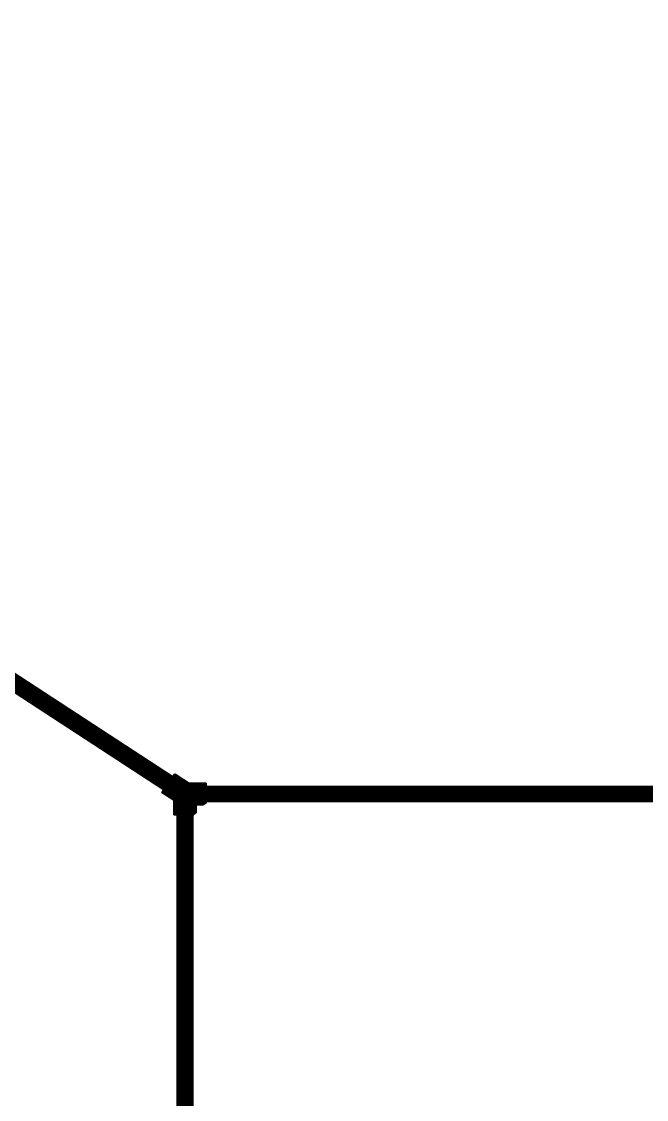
# Model space of a CAD drawing. Header units: metres. Extents: x -9.5 to 59.8, y -28.2 to 0.5.
# Drawn here: x 12.799 to 15.205, y -23.921 to -19.772 of the extents above; entities that cross this region are included whole.
import ezdxf

# ---------------------------------------------------------------- set-up
doc = ezdxf.new("R2010")
doc.units = ezdxf.units.M
doc.header["$LTSCALE"] = 12.7
doc.layers.add('CAPA0', color=7, linetype='CONTINUOUS')

msp = doc.modelspace()

# ---------------------------------------------------------------- meshes
at = {"layer": 'CAPA0', "color": 94, "linetype": 'Continuous'}
mesh = msp.add_polyface(dxfattribs=at)
corners = [(13.4313, -22.7375, 6.818), (13.4361, -22.7301, 6.8083), (13.4376, -22.7279, 6.7954), (13.4353, -22.7313, 6.7829), (13.43, -22.7395, 6.7741), (13.423, -22.7503, 6.7714), (13.4161, -22.7607, 6.7755), (13.4113, -22.7681, 6.7853), (13.4099, -22.7703, 6.7982), (13.4121, -22.7669, 6.8107), (13.4175, -22.7587, 6.8194), (13.4245, -22.7479, 6.8221), (8.9101, -19.7883, 6.818), (8.9149, -19.781, 6.8083), (8.9164, -19.7787, 6.7954), (8.9141, -19.7821, 6.7829), (8.9088, -19.7903, 6.7741), (8.9018, -19.8011, 6.7714), (8.8949, -19.8116, 6.7755), (8.8901, -19.8189, 6.7853), (8.8887, -19.8212, 6.7982), (8.8909, -19.8178, 6.8107), (8.8962, -19.8096, 6.8194), (8.9033, -19.7988, 6.8221), (13.4237, -22.7491, 6.7968), (8.9025, -19.8, 6.7968)]
mesh.append_faces([[corners[k] for k in face] for face in [(0, 1, 12), (1, 13, 12), (1, 2, 13), (2, 14, 13), (2, 3, 14), (3, 15, 14), (3, 4, 15), (4, 16, 15), (4, 5, 16), (5, 17, 16), (5, 6, 17), (6, 18, 17), (6, 7, 18), (7, 19, 18), (7, 8, 19), (8, 20, 19), (8, 9, 20), (9, 21, 20), (9, 10, 21), (10, 22, 21), (10, 11, 22), (11, 23, 22), (11, 0, 23), (0, 12, 23), (24, 1, 0), (24, 2, 1), (24, 3, 2), (24, 4, 3), (24, 5, 4), (24, 6, 5), (24, 7, 6), (24, 8, 7), (24, 9, 8), (24, 10, 9), (24, 11, 10), (24, 0, 11), (25, 12, 13), (25, 13, 14), (25, 14, 15), (25, 15, 16), (25, 16, 17), (25, 17, 18), (25, 18, 19), (25, 19, 20), (25, 20, 21), (25, 21, 22), (25, 22, 23), (25, 23, 12)]], dxfattribs={"color": 94})
mesh = msp.add_polyface(dxfattribs=at)
corners = [(13.4378, -22.7332, 0.214), (13.4426, -22.7259, 0.2043), (13.444, -22.7236, 0.1914), (13.4418, -22.727, 0.1789), (13.4365, -22.7352, 0.1701), (13.4294, -22.746, 0.1674), (13.4226, -22.7565, 0.1715), (13.4178, -22.7638, 0.1813), (13.4163, -22.7661, 0.1942), (13.4186, -22.7627, 0.2067), (13.4239, -22.7545, 0.2154), (13.4309, -22.7437, 0.2181), (8.9166, -19.7841, 0.214), (8.9214, -19.7767, 0.2043), (8.9228, -19.7745, 0.1914), (8.9206, -19.7779, 0.1789), (8.9153, -19.7861, 0.1701), (8.9082, -19.7969, 0.1674), (8.9014, -19.8073, 0.1715), (8.8966, -19.8147, 0.1813), (8.8951, -19.8169, 0.1942), (8.8974, -19.8135, 0.2067), (8.9027, -19.8053, 0.2154), (8.9097, -19.7945, 0.2181), (13.4302, -22.7448, 0.1928), (8.909, -19.7957, 0.1928)]
mesh.append_faces([[corners[k] for k in face] for face in [(0, 1, 12), (1, 13, 12), (1, 2, 13), (2, 14, 13), (2, 3, 14), (3, 15, 14), (3, 4, 15), (4, 16, 15), (4, 5, 16), (5, 17, 16), (5, 6, 17), (6, 18, 17), (6, 7, 18), (7, 19, 18), (7, 8, 19), (8, 20, 19), (8, 9, 20), (9, 21, 20), (9, 10, 21), (10, 22, 21), (10, 11, 22), (11, 23, 22), (11, 0, 23), (0, 12, 23), (24, 1, 0), (24, 2, 1), (24, 3, 2), (24, 4, 3), (24, 5, 4), (24, 6, 5), (24, 7, 6), (24, 8, 7), (24, 9, 8), (24, 10, 9), (24, 11, 10), (24, 0, 11), (25, 12, 13), (25, 13, 14), (25, 14, 15), (25, 15, 16), (25, 16, 17), (25, 17, 18), (25, 18, 19), (25, 19, 20), (25, 20, 21), (25, 21, 22), (25, 22, 23), (25, 23, 12)]], dxfattribs={"color": 94})
mesh = msp.add_polyface(dxfattribs=at)
corners = [(13.4379, -22.7309, 13.422), (13.4427, -22.7236, 13.4123), (13.4442, -22.7213, 13.3994), (13.4419, -22.7247, 13.3869), (13.4366, -22.7329, 13.3781), (13.4295, -22.7437, 13.3754), (13.4227, -22.7541, 13.3795), (13.4179, -22.7615, 13.3893), (13.4164, -22.7638, 13.4022), (13.4187, -22.7603, 13.4147), (13.424, -22.7521, 13.4234), (13.4311, -22.7414, 13.4261), (8.9167, -19.7818, 13.422), (8.9215, -19.7744, 13.4123), (8.923, -19.7722, 13.3994), (8.9207, -19.7756, 13.3869), (8.9154, -19.7838, 13.3781), (8.9083, -19.7945, 13.3754), (8.9015, -19.805, 13.3795), (8.8967, -19.8124, 13.3893), (8.8952, -19.8146, 13.4022), (8.8975, -19.8112, 13.4147), (8.9028, -19.803, 13.4234), (8.9099, -19.7922, 13.4261), (13.4303, -22.7425, 13.4008), (8.9091, -19.7934, 13.4008)]
mesh.append_faces([[corners[k] for k in face] for face in [(0, 1, 12), (1, 13, 12), (1, 2, 13), (2, 14, 13), (2, 3, 14), (3, 15, 14), (3, 4, 15), (4, 16, 15), (4, 5, 16), (5, 17, 16), (5, 6, 17), (6, 18, 17), (6, 7, 18), (7, 19, 18), (7, 8, 19), (8, 20, 19), (8, 9, 20), (9, 21, 20), (9, 10, 21), (10, 22, 21), (10, 11, 22), (11, 23, 22), (11, 0, 23), (0, 12, 23), (24, 1, 0), (24, 2, 1), (24, 3, 2), (24, 4, 3), (24, 5, 4), (24, 6, 5), (24, 7, 6), (24, 8, 7), (24, 9, 8), (24, 10, 9), (24, 11, 10), (24, 0, 11), (25, 12, 13), (25, 13, 14), (25, 14, 15), (25, 15, 16), (25, 16, 17), (25, 17, 18), (25, 18, 19), (25, 19, 20), (25, 20, 21), (25, 21, 22), (25, 22, 23), (25, 23, 12)]], dxfattribs={"color": 94})
mesh = msp.add_polyface(dxfattribs=at)
corners = [(13.4379, -22.7309, 20.026), (13.4427, -22.7236, 20.0163), (13.4442, -22.7213, 20.0034), (13.4419, -22.7247, 19.9909), (13.4366, -22.7329, 19.9821), (13.4295, -22.7437, 19.9794), (13.4227, -22.7541, 19.9835), (13.4179, -22.7615, 19.9933), (13.4164, -22.7638, 20.0062), (13.4187, -22.7603, 20.0187), (13.424, -22.7521, 20.0274), (13.4311, -22.7414, 20.0301), (8.9167, -19.7818, 20.026), (8.9215, -19.7744, 20.0163), (8.923, -19.7722, 20.0034), (8.9207, -19.7756, 19.9909), (8.9154, -19.7838, 19.9821), (8.9083, -19.7945, 19.9794), (8.9015, -19.805, 19.9835), (8.8967, -19.8124, 19.9933), (8.8952, -19.8146, 20.0062), (8.8975, -19.8112, 20.0187), (8.9028, -19.803, 20.0274), (8.9099, -19.7922, 20.0301), (13.4303, -22.7425, 20.0048), (8.9091, -19.7934, 20.0048)]
mesh.append_faces([[corners[k] for k in face] for face in [(0, 1, 12), (1, 13, 12), (1, 2, 13), (2, 14, 13), (2, 3, 14), (3, 15, 14), (3, 4, 15), (4, 16, 15), (4, 5, 16), (5, 17, 16), (5, 6, 17), (6, 18, 17), (6, 7, 18), (7, 19, 18), (7, 8, 19), (8, 20, 19), (8, 9, 20), (9, 21, 20), (9, 10, 21), (10, 22, 21), (10, 11, 22), (11, 23, 22), (11, 0, 23), (0, 12, 23), (24, 1, 0), (24, 2, 1), (24, 3, 2), (24, 4, 3), (24, 5, 4), (24, 6, 5), (24, 7, 6), (24, 8, 7), (24, 9, 8), (24, 10, 9), (24, 11, 10), (24, 0, 11), (25, 12, 13), (25, 13, 14), (25, 14, 15), (25, 15, 16), (25, 16, 17), (25, 17, 18), (25, 18, 19), (25, 19, 20), (25, 20, 21), (25, 21, 22), (25, 22, 23), (25, 23, 12)]], dxfattribs={"color": 94})
mesh = msp.add_polyface(dxfattribs=at)
corners = [(13.4406, -22.7306, -6.39), (13.4454, -22.7232, -6.3997), (13.4468, -22.721, -6.4126), (13.4446, -22.7244, -6.4251), (13.4393, -22.7326, -6.4339), (13.4322, -22.7434, -6.4366), (13.4254, -22.7538, -6.4325), (13.4206, -22.7612, -6.4227), (13.4191, -22.7635, -6.4098), (13.4214, -22.76, -6.3973), (13.4267, -22.7518, -6.3886), (13.4337, -22.7411, -6.3859), (8.9194, -19.7815, -6.39), (8.9242, -19.7741, -6.3997), (8.9256, -19.7718, -6.4126), (8.9234, -19.7753, -6.4251), (8.9181, -19.7835, -6.4339), (8.911, -19.7942, -6.4366), (8.9042, -19.8047, -6.4325), (8.8994, -19.8121, -6.4227), (8.8979, -19.8143, -6.4098), (8.9002, -19.8109, -6.3973), (8.9055, -19.8027, -6.3886), (8.9125, -19.7919, -6.3859), (13.433, -22.7422, -6.4112), (8.9118, -19.7931, -6.4112)]
mesh.append_faces([[corners[k] for k in face] for face in [(0, 1, 12), (1, 13, 12), (1, 2, 13), (2, 14, 13), (2, 3, 14), (3, 15, 14), (3, 4, 15), (4, 16, 15), (4, 5, 16), (5, 17, 16), (5, 6, 17), (6, 18, 17), (6, 7, 18), (7, 19, 18), (7, 8, 19), (8, 20, 19), (8, 9, 20), (9, 21, 20), (9, 10, 21), (10, 22, 21), (10, 11, 22), (11, 23, 22), (11, 0, 23), (0, 12, 23), (24, 1, 0), (24, 2, 1), (24, 3, 2), (24, 4, 3), (24, 5, 4), (24, 6, 5), (24, 7, 6), (24, 8, 7), (24, 9, 8), (24, 10, 9), (24, 11, 10), (24, 0, 11), (25, 12, 13), (25, 13, 14), (25, 14, 15), (25, 15, 16), (25, 16, 17), (25, 17, 18), (25, 18, 19), (25, 19, 20), (25, 20, 21), (25, 21, 22), (25, 22, 23), (25, 23, 12)]], dxfattribs={"color": 94})
mesh = msp.add_polyface(dxfattribs=at)
corners = [(13.4351, -22.7317, 6.8287), (13.4423, -22.7206, 6.814), (13.4445, -22.7172, 6.7947), (13.4412, -22.7224, 6.776), (13.4331, -22.7347, 6.7628), (13.4226, -22.7508, 6.7587), (13.4124, -22.7665, 6.7649), (13.4052, -22.7776, 6.7795), (13.4029, -22.781, 6.7988), (13.4063, -22.7758, 6.8176), (13.4143, -22.7635, 6.8308), (13.4249, -22.7474, 6.8348), (13.3713, -22.69, 6.8287), (13.3785, -22.679, 6.814), (13.3807, -22.6756, 6.7947), (13.3773, -22.6807, 6.776), (13.3693, -22.693, 6.7628), (13.3588, -22.7092, 6.7587), (13.3485, -22.7249, 6.7649), (13.3413, -22.7359, 6.7795), (13.3391, -22.7393, 6.7988), (13.3425, -22.7342, 6.8176), (13.3505, -22.7219, 6.8308), (13.361, -22.7057, 6.8348), (13.4237, -22.7491, 6.7968), (13.3599, -22.7075, 6.7968)]
mesh.append_faces([[corners[k] for k in face] for face in [(0, 1, 12), (1, 13, 12), (1, 2, 13), (2, 14, 13), (2, 3, 14), (3, 15, 14), (3, 4, 15), (4, 16, 15), (4, 5, 16), (5, 17, 16), (5, 6, 17), (6, 18, 17), (6, 7, 18), (7, 19, 18), (7, 8, 19), (8, 20, 19), (8, 9, 20), (9, 21, 20), (9, 10, 21), (10, 22, 21), (10, 11, 22), (11, 23, 22), (11, 0, 23), (0, 12, 23), (24, 1, 0), (24, 2, 1), (24, 3, 2), (24, 4, 3), (24, 5, 4), (24, 6, 5), (24, 7, 6), (24, 8, 7), (24, 9, 8), (24, 10, 9), (24, 11, 10), (24, 0, 11), (25, 12, 13), (25, 13, 14), (25, 14, 15), (25, 15, 16), (25, 16, 17), (25, 17, 18), (25, 18, 19), (25, 19, 20), (25, 20, 21), (25, 21, 22), (25, 22, 23), (25, 23, 12)]], dxfattribs={"color": 94})
mesh = msp.add_polyface(dxfattribs=at)
corners = [(13.4416, -22.7274, 0.2247), (13.4488, -22.7164, 0.21), (13.451, -22.713, 0.1907), (13.4476, -22.7181, 0.172), (13.4396, -22.7304, 0.1588), (13.4291, -22.7466, 0.1547), (13.4188, -22.7623, 0.1609), (13.4116, -22.7733, 0.1755), (13.4094, -22.7767, 0.1948), (13.4128, -22.7716, 0.2136), (13.4208, -22.7593, 0.2268), (13.4313, -22.7431, 0.2308), (13.3777, -22.6858, 0.2247), (13.3849, -22.6747, 0.21), (13.3872, -22.6713, 0.1907), (13.3838, -22.6765, 0.172), (13.3758, -22.6888, 0.1588), (13.3652, -22.7049, 0.1547), (13.355, -22.7206, 0.1609), (13.3478, -22.7317, 0.1755), (13.3456, -22.7351, 0.1948), (13.3489, -22.7299, 0.2136), (13.357, -22.7176, 0.2268), (13.3675, -22.7015, 0.2308), (13.4302, -22.7448, 0.1928), (13.3664, -22.7032, 0.1928)]
mesh.append_faces([[corners[k] for k in face] for face in [(0, 1, 12), (1, 13, 12), (1, 2, 13), (2, 14, 13), (2, 3, 14), (3, 15, 14), (3, 4, 15), (4, 16, 15), (4, 5, 16), (5, 17, 16), (5, 6, 17), (6, 18, 17), (6, 7, 18), (7, 19, 18), (7, 8, 19), (8, 20, 19), (8, 9, 20), (9, 21, 20), (9, 10, 21), (10, 22, 21), (10, 11, 22), (11, 23, 22), (11, 0, 23), (0, 12, 23), (24, 1, 0), (24, 2, 1), (24, 3, 2), (24, 4, 3), (24, 5, 4), (24, 6, 5), (24, 7, 6), (24, 8, 7), (24, 9, 8), (24, 10, 9), (24, 11, 10), (24, 0, 11), (25, 12, 13), (25, 13, 14), (25, 14, 15), (25, 15, 16), (25, 16, 17), (25, 17, 18), (25, 18, 19), (25, 19, 20), (25, 20, 21), (25, 21, 22), (25, 22, 23), (25, 23, 12)]], dxfattribs={"color": 94})
mesh = msp.add_polyface(dxfattribs=at)
corners = [(13.4417, -22.7251, 13.4327), (13.4489, -22.7141, 13.418), (13.4511, -22.7107, 13.3987), (13.4477, -22.7158, 13.38), (13.4397, -22.7281, 13.3668), (13.4292, -22.7443, 13.3627), (13.4189, -22.76, 13.3689), (13.4117, -22.771, 13.3835), (13.4095, -22.7744, 13.4028), (13.4129, -22.7693, 13.4216), (13.4209, -22.757, 13.4348), (13.4314, -22.7408, 13.4388), (13.3778, -22.6835, 13.4327), (13.385, -22.6724, 13.418), (13.3873, -22.669, 13.3987), (13.3839, -22.6742, 13.38), (13.3759, -22.6865, 13.3668), (13.3653, -22.7026, 13.3627), (13.3551, -22.7183, 13.3689), (13.3479, -22.7294, 13.3835), (13.3457, -22.7328, 13.4028), (13.349, -22.7276, 13.4216), (13.3571, -22.7153, 13.4348), (13.3676, -22.6992, 13.4388), (13.4303, -22.7425, 13.4008), (13.3665, -22.7009, 13.4008)]
mesh.append_faces([[corners[k] for k in face] for face in [(0, 1, 12), (1, 13, 12), (1, 2, 13), (2, 14, 13), (2, 3, 14), (3, 15, 14), (3, 4, 15), (4, 16, 15), (4, 5, 16), (5, 17, 16), (5, 6, 17), (6, 18, 17), (6, 7, 18), (7, 19, 18), (7, 8, 19), (8, 20, 19), (8, 9, 20), (9, 21, 20), (9, 10, 21), (10, 22, 21), (10, 11, 22), (11, 23, 22), (11, 0, 23), (0, 12, 23), (24, 1, 0), (24, 2, 1), (24, 3, 2), (24, 4, 3), (24, 5, 4), (24, 6, 5), (24, 7, 6), (24, 8, 7), (24, 9, 8), (24, 10, 9), (24, 11, 10), (24, 0, 11), (25, 12, 13), (25, 13, 14), (25, 14, 15), (25, 15, 16), (25, 16, 17), (25, 17, 18), (25, 18, 19), (25, 19, 20), (25, 20, 21), (25, 21, 22), (25, 22, 23), (25, 23, 12)]], dxfattribs={"color": 94})
mesh = msp.add_polyface(dxfattribs=at)
corners = [(13.4417, -22.7251, 20.0367), (13.4489, -22.7141, 20.022), (13.4511, -22.7107, 20.0027), (13.4477, -22.7158, 19.984), (13.4397, -22.7281, 19.9708), (13.4292, -22.7443, 19.9667), (13.4189, -22.76, 19.9729), (13.4117, -22.771, 19.9875), (13.4095, -22.7744, 20.0068), (13.4129, -22.7693, 20.0256), (13.4209, -22.757, 20.0388), (13.4314, -22.7408, 20.0428), (13.3778, -22.6835, 20.0367), (13.385, -22.6724, 20.022), (13.3873, -22.669, 20.0027), (13.3839, -22.6742, 19.984), (13.3759, -22.6865, 19.9708), (13.3653, -22.7026, 19.9667), (13.3551, -22.7183, 19.9729), (13.3479, -22.7294, 19.9875), (13.3457, -22.7328, 20.0068), (13.349, -22.7276, 20.0256), (13.3571, -22.7153, 20.0388), (13.3676, -22.6992, 20.0428), (13.4303, -22.7425, 20.0048), (13.3665, -22.7009, 20.0048)]
mesh.append_faces([[corners[k] for k in face] for face in [(0, 1, 12), (1, 13, 12), (1, 2, 13), (2, 14, 13), (2, 3, 14), (3, 15, 14), (3, 4, 15), (4, 16, 15), (4, 5, 16), (5, 17, 16), (5, 6, 17), (6, 18, 17), (6, 7, 18), (7, 19, 18), (7, 8, 19), (8, 20, 19), (8, 9, 20), (9, 21, 20), (9, 10, 21), (10, 22, 21), (10, 11, 22), (11, 23, 22), (11, 0, 23), (0, 12, 23), (24, 1, 0), (24, 2, 1), (24, 3, 2), (24, 4, 3), (24, 5, 4), (24, 6, 5), (24, 7, 6), (24, 8, 7), (24, 9, 8), (24, 10, 9), (24, 11, 10), (24, 0, 11), (25, 12, 13), (25, 13, 14), (25, 14, 15), (25, 15, 16), (25, 16, 17), (25, 17, 18), (25, 18, 19), (25, 19, 20), (25, 20, 21), (25, 21, 22), (25, 22, 23), (25, 23, 12)]], dxfattribs={"color": 94})
mesh = msp.add_polyface(dxfattribs=at)
corners = [(13.4443, -22.7248, -6.3793), (13.4515, -22.7138, -6.394), (13.4538, -22.7104, -6.4133), (13.4504, -22.7155, -6.432), (13.4424, -22.7278, -6.4452), (13.4318, -22.744, -6.4493), (13.4216, -22.7597, -6.4431), (13.4144, -22.7707, -6.4285), (13.4122, -22.7741, -6.4092), (13.4155, -22.7689, -6.3904), (13.4236, -22.7566, -6.3772), (13.4341, -22.7405, -6.3732), (13.3805, -22.6832, -6.3793), (13.3877, -22.6721, -6.394), (13.3899, -22.6687, -6.4133), (13.3866, -22.6739, -6.432), (13.3786, -22.6862, -6.4452), (13.368, -22.7023, -6.4493), (13.3578, -22.718, -6.4431), (13.3506, -22.729, -6.4285), (13.3484, -22.7325, -6.4092), (13.3517, -22.7273, -6.3904), (13.3597, -22.715, -6.3772), (13.3703, -22.6989, -6.3732), (13.433, -22.7422, -6.4112), (13.3692, -22.7006, -6.4112)]
mesh.append_faces([[corners[k] for k in face] for face in [(0, 1, 12), (1, 13, 12), (1, 2, 13), (2, 14, 13), (2, 3, 14), (3, 15, 14), (3, 4, 15), (4, 16, 15), (4, 5, 16), (5, 17, 16), (5, 6, 17), (6, 18, 17), (6, 7, 18), (7, 19, 18), (7, 8, 19), (8, 20, 19), (8, 9, 20), (9, 21, 20), (9, 10, 21), (10, 22, 21), (10, 11, 22), (11, 23, 22), (11, 0, 23), (0, 12, 23), (24, 1, 0), (24, 2, 1), (24, 3, 2), (24, 4, 3), (24, 5, 4), (24, 6, 5), (24, 7, 6), (24, 8, 7), (24, 9, 8), (24, 10, 9), (24, 11, 10), (24, 0, 11), (25, 12, 13), (25, 13, 14), (25, 14, 15), (25, 15, 16), (25, 16, 17), (25, 17, 18), (25, 18, 19), (25, 19, 20), (25, 20, 21), (25, 21, 22), (25, 22, 23), (25, 23, 12)]], dxfattribs={"color": 94})
mesh = msp.add_polyface(dxfattribs=at)
corners = [(13.4237, -22.7491, 6.7587), (13.4237, -22.7301, 6.7638), (13.4237, -22.7161, 6.7777), (13.4237, -22.711, 6.7968), (13.4237, -22.7161, 6.8158), (13.4237, -22.7301, 6.8298), (13.4237, -22.7491, 6.8349), (13.4237, -22.7682, 6.8298), (13.4237, -22.7821, 6.8158), (13.4237, -22.7872, 6.7968), (13.4237, -22.7821, 6.7777), (13.4237, -22.7682, 6.7638), (13.4999, -22.7491, 6.7587), (13.4999, -22.7301, 6.7638), (13.4999, -22.7161, 6.7777), (13.4999, -22.711, 6.7968), (13.4999, -22.7161, 6.8158), (13.4999, -22.7301, 6.8298), (13.4999, -22.7491, 6.8349), (13.4999, -22.7682, 6.8298), (13.4999, -22.7821, 6.8158), (13.4999, -22.7872, 6.7968), (13.4999, -22.7821, 6.7777), (13.4999, -22.7682, 6.7638), (13.4237, -22.7491, 6.7968), (13.4999, -22.7491, 6.7968)]
mesh.append_faces([[corners[k] for k in face] for face in [(0, 1, 12), (1, 13, 12), (1, 2, 13), (2, 14, 13), (2, 3, 14), (3, 15, 14), (3, 4, 15), (4, 16, 15), (4, 5, 16), (5, 17, 16), (5, 6, 17), (6, 18, 17), (6, 7, 18), (7, 19, 18), (7, 8, 19), (8, 20, 19), (8, 9, 20), (9, 21, 20), (9, 10, 21), (10, 22, 21), (10, 11, 22), (11, 23, 22), (11, 0, 23), (0, 12, 23), (24, 1, 0), (24, 2, 1), (24, 3, 2), (24, 4, 3), (24, 5, 4), (24, 6, 5), (24, 7, 6), (24, 8, 7), (24, 9, 8), (24, 10, 9), (24, 11, 10), (24, 0, 11), (25, 12, 13), (25, 13, 14), (25, 14, 15), (25, 15, 16), (25, 16, 17), (25, 17, 18), (25, 18, 19), (25, 19, 20), (25, 20, 21), (25, 21, 22), (25, 22, 23), (25, 23, 12)]], dxfattribs={"color": 94})
mesh = msp.add_polyface(dxfattribs=at)
corners = [(13.4237, -22.7491, 6.7714), (13.4237, -22.7364, 6.7748), (13.4237, -22.7271, 6.7841), (13.4237, -22.7237, 6.7968), (13.4237, -22.7271, 6.8095), (13.4237, -22.7364, 6.8188), (13.4237, -22.7491, 6.8222), (13.4237, -22.7618, 6.8188), (13.4237, -22.7711, 6.8095), (13.4237, -22.7745, 6.7968), (13.4237, -22.7711, 6.7841), (13.4237, -22.7618, 6.7748), (17.45, -22.7491, 6.7714), (17.45, -22.7364, 6.7748), (17.45, -22.7271, 6.7841), (17.45, -22.7237, 6.7968), (17.45, -22.7271, 6.8095), (17.45, -22.7364, 6.8188), (17.45, -22.7491, 6.8222), (17.45, -22.7618, 6.8188), (17.45, -22.7711, 6.8095), (17.45, -22.7745, 6.7968), (17.45, -22.7711, 6.7841), (17.45, -22.7618, 6.7748), (13.4237, -22.7491, 6.7968), (17.45, -22.7491, 6.7968)]
mesh.append_faces([[corners[k] for k in face] for face in [(0, 1, 12), (1, 13, 12), (1, 2, 13), (2, 14, 13), (2, 3, 14), (3, 15, 14), (3, 4, 15), (4, 16, 15), (4, 5, 16), (5, 17, 16), (5, 6, 17), (6, 18, 17), (6, 7, 18), (7, 19, 18), (7, 8, 19), (8, 20, 19), (8, 9, 20), (9, 21, 20), (9, 10, 21), (10, 22, 21), (10, 11, 22), (11, 23, 22), (11, 0, 23), (0, 12, 23), (24, 1, 0), (24, 2, 1), (24, 3, 2), (24, 4, 3), (24, 5, 4), (24, 6, 5), (24, 7, 6), (24, 8, 7), (24, 9, 8), (24, 10, 9), (24, 11, 10), (24, 0, 11), (25, 12, 13), (25, 13, 14), (25, 14, 15), (25, 15, 16), (25, 16, 17), (25, 17, 18), (25, 18, 19), (25, 19, 20), (25, 20, 21), (25, 21, 22), (25, 22, 23), (25, 23, 12)]], dxfattribs={"color": 94})
mesh = msp.add_polyface(dxfattribs=at)
corners = [(13.4302, -22.7448, 0.1547), (13.4302, -22.7258, 0.1598), (13.4302, -22.7118, 0.1737), (13.4302, -22.7067, 0.1928), (13.4302, -22.7118, 0.2118), (13.4302, -22.7258, 0.2258), (13.4302, -22.7448, 0.2309), (13.4302, -22.7639, 0.2258), (13.4302, -22.7778, 0.2118), (13.4302, -22.7829, 0.1928), (13.4302, -22.7778, 0.1737), (13.4302, -22.7639, 0.1598), (13.5064, -22.7448, 0.1547), (13.5064, -22.7258, 0.1598), (13.5064, -22.7118, 0.1737), (13.5064, -22.7067, 0.1928), (13.5064, -22.7118, 0.2118), (13.5064, -22.7258, 0.2258), (13.5064, -22.7448, 0.2309), (13.5064, -22.7639, 0.2258), (13.5064, -22.7778, 0.2118), (13.5064, -22.7829, 0.1928), (13.5064, -22.7778, 0.1737), (13.5064, -22.7639, 0.1598), (13.4302, -22.7448, 0.1928), (13.5064, -22.7448, 0.1928)]
mesh.append_faces([[corners[k] for k in face] for face in [(0, 1, 12), (1, 13, 12), (1, 2, 13), (2, 14, 13), (2, 3, 14), (3, 15, 14), (3, 4, 15), (4, 16, 15), (4, 5, 16), (5, 17, 16), (5, 6, 17), (6, 18, 17), (6, 7, 18), (7, 19, 18), (7, 8, 19), (8, 20, 19), (8, 9, 20), (9, 21, 20), (9, 10, 21), (10, 22, 21), (10, 11, 22), (11, 23, 22), (11, 0, 23), (0, 12, 23), (24, 1, 0), (24, 2, 1), (24, 3, 2), (24, 4, 3), (24, 5, 4), (24, 6, 5), (24, 7, 6), (24, 8, 7), (24, 9, 8), (24, 10, 9), (24, 11, 10), (24, 0, 11), (25, 12, 13), (25, 13, 14), (25, 14, 15), (25, 15, 16), (25, 16, 17), (25, 17, 18), (25, 18, 19), (25, 19, 20), (25, 20, 21), (25, 21, 22), (25, 22, 23), (25, 23, 12)]], dxfattribs={"color": 94})
mesh = msp.add_polyface(dxfattribs=at)
corners = [(13.4302, -22.7448, 0.1674), (13.4302, -22.7321, 0.1708), (13.4302, -22.7228, 0.1801), (13.4302, -22.7194, 0.1928), (13.4302, -22.7228, 0.2055), (13.4302, -22.7321, 0.2148), (13.4302, -22.7448, 0.2182), (13.4302, -22.7575, 0.2148), (13.4302, -22.7668, 0.2055), (13.4302, -22.7702, 0.1928), (13.4302, -22.7668, 0.1801), (13.4302, -22.7575, 0.1708), (17.4565, -22.7448, 0.1674), (17.4565, -22.7321, 0.1708), (17.4565, -22.7228, 0.1801), (17.4565, -22.7194, 0.1928), (17.4565, -22.7228, 0.2055), (17.4565, -22.7321, 0.2148), (17.4565, -22.7448, 0.2182), (17.4565, -22.7575, 0.2148), (17.4565, -22.7668, 0.2055), (17.4565, -22.7702, 0.1928), (17.4565, -22.7668, 0.1801), (17.4565, -22.7575, 0.1708), (13.4302, -22.7448, 0.1928), (17.4565, -22.7448, 0.1928)]
mesh.append_faces([[corners[k] for k in face] for face in [(0, 1, 12), (1, 13, 12), (1, 2, 13), (2, 14, 13), (2, 3, 14), (3, 15, 14), (3, 4, 15), (4, 16, 15), (4, 5, 16), (5, 17, 16), (5, 6, 17), (6, 18, 17), (6, 7, 18), (7, 19, 18), (7, 8, 19), (8, 20, 19), (8, 9, 20), (9, 21, 20), (9, 10, 21), (10, 22, 21), (10, 11, 22), (11, 23, 22), (11, 0, 23), (0, 12, 23), (24, 1, 0), (24, 2, 1), (24, 3, 2), (24, 4, 3), (24, 5, 4), (24, 6, 5), (24, 7, 6), (24, 8, 7), (24, 9, 8), (24, 10, 9), (24, 11, 10), (24, 0, 11), (25, 12, 13), (25, 13, 14), (25, 14, 15), (25, 15, 16), (25, 16, 17), (25, 17, 18), (25, 18, 19), (25, 19, 20), (25, 20, 21), (25, 21, 22), (25, 22, 23), (25, 23, 12)]], dxfattribs={"color": 94})
mesh = msp.add_polyface(dxfattribs=at)
corners = [(13.4303, -22.7425, 13.3627), (13.4303, -22.7235, 13.3678), (13.4303, -22.7095, 13.3817), (13.4303, -22.7044, 13.4008), (13.4303, -22.7095, 13.4198), (13.4303, -22.7235, 13.4338), (13.4303, -22.7425, 13.4389), (13.4303, -22.7616, 13.4338), (13.4303, -22.7755, 13.4198), (13.4303, -22.7806, 13.4008), (13.4303, -22.7755, 13.3817), (13.4303, -22.7616, 13.3678), (13.5065, -22.7425, 13.3627), (13.5065, -22.7235, 13.3678), (13.5065, -22.7095, 13.3817), (13.5065, -22.7044, 13.4008), (13.5065, -22.7095, 13.4198), (13.5065, -22.7235, 13.4338), (13.5065, -22.7425, 13.4389), (13.5065, -22.7616, 13.4338), (13.5065, -22.7755, 13.4198), (13.5065, -22.7806, 13.4008), (13.5065, -22.7755, 13.3817), (13.5065, -22.7616, 13.3678), (13.4303, -22.7425, 13.4008), (13.5065, -22.7425, 13.4008)]
mesh.append_faces([[corners[k] for k in face] for face in [(0, 1, 12), (1, 13, 12), (1, 2, 13), (2, 14, 13), (2, 3, 14), (3, 15, 14), (3, 4, 15), (4, 16, 15), (4, 5, 16), (5, 17, 16), (5, 6, 17), (6, 18, 17), (6, 7, 18), (7, 19, 18), (7, 8, 19), (8, 20, 19), (8, 9, 20), (9, 21, 20), (9, 10, 21), (10, 22, 21), (10, 11, 22), (11, 23, 22), (11, 0, 23), (0, 12, 23), (24, 1, 0), (24, 2, 1), (24, 3, 2), (24, 4, 3), (24, 5, 4), (24, 6, 5), (24, 7, 6), (24, 8, 7), (24, 9, 8), (24, 10, 9), (24, 11, 10), (24, 0, 11), (25, 12, 13), (25, 13, 14), (25, 14, 15), (25, 15, 16), (25, 16, 17), (25, 17, 18), (25, 18, 19), (25, 19, 20), (25, 20, 21), (25, 21, 22), (25, 22, 23), (25, 23, 12)]], dxfattribs={"color": 94})
mesh = msp.add_polyface(dxfattribs=at)
corners = [(13.4303, -22.7425, 19.9667), (13.4303, -22.7235, 19.9718), (13.4303, -22.7095, 19.9857), (13.4303, -22.7044, 20.0048), (13.4303, -22.7095, 20.0238), (13.4303, -22.7235, 20.0378), (13.4303, -22.7425, 20.0429), (13.4303, -22.7616, 20.0378), (13.4303, -22.7755, 20.0238), (13.4303, -22.7806, 20.0048), (13.4303, -22.7755, 19.9857), (13.4303, -22.7616, 19.9718), (13.5065, -22.7425, 19.9667), (13.5065, -22.7235, 19.9718), (13.5065, -22.7095, 19.9857), (13.5065, -22.7044, 20.0048), (13.5065, -22.7095, 20.0238), (13.5065, -22.7235, 20.0378), (13.5065, -22.7425, 20.0429), (13.5065, -22.7616, 20.0378), (13.5065, -22.7755, 20.0238), (13.5065, -22.7806, 20.0048), (13.5065, -22.7755, 19.9857), (13.5065, -22.7616, 19.9718), (13.4303, -22.7425, 20.0048), (13.5065, -22.7425, 20.0048)]
mesh.append_faces([[corners[k] for k in face] for face in [(0, 1, 12), (1, 13, 12), (1, 2, 13), (2, 14, 13), (2, 3, 14), (3, 15, 14), (3, 4, 15), (4, 16, 15), (4, 5, 16), (5, 17, 16), (5, 6, 17), (6, 18, 17), (6, 7, 18), (7, 19, 18), (7, 8, 19), (8, 20, 19), (8, 9, 20), (9, 21, 20), (9, 10, 21), (10, 22, 21), (10, 11, 22), (11, 23, 22), (11, 0, 23), (0, 12, 23), (24, 1, 0), (24, 2, 1), (24, 3, 2), (24, 4, 3), (24, 5, 4), (24, 6, 5), (24, 7, 6), (24, 8, 7), (24, 9, 8), (24, 10, 9), (24, 11, 10), (24, 0, 11), (25, 12, 13), (25, 13, 14), (25, 14, 15), (25, 15, 16), (25, 16, 17), (25, 17, 18), (25, 18, 19), (25, 19, 20), (25, 20, 21), (25, 21, 22), (25, 22, 23), (25, 23, 12)]], dxfattribs={"color": 94})
mesh = msp.add_polyface(dxfattribs=at)
corners = [(13.4303, -22.7425, 13.3754), (13.4303, -22.7298, 13.3788), (13.4303, -22.7205, 13.3881), (13.4303, -22.7171, 13.4008), (13.4303, -22.7205, 13.4135), (13.4303, -22.7298, 13.4228), (13.4303, -22.7425, 13.4262), (13.4303, -22.7552, 13.4228), (13.4303, -22.7645, 13.4135), (13.4303, -22.7679, 13.4008), (13.4303, -22.7645, 13.3881), (13.4303, -22.7552, 13.3788), (17.4566, -22.7425, 13.3754), (17.4566, -22.7298, 13.3788), (17.4566, -22.7205, 13.3881), (17.4566, -22.7171, 13.4008), (17.4566, -22.7205, 13.4135), (17.4566, -22.7298, 13.4228), (17.4566, -22.7425, 13.4262), (17.4566, -22.7552, 13.4228), (17.4566, -22.7645, 13.4135), (17.4566, -22.7679, 13.4008), (17.4566, -22.7645, 13.3881), (17.4566, -22.7552, 13.3788), (13.4303, -22.7425, 13.4008), (17.4566, -22.7425, 13.4008)]
mesh.append_faces([[corners[k] for k in face] for face in [(0, 1, 12), (1, 13, 12), (1, 2, 13), (2, 14, 13), (2, 3, 14), (3, 15, 14), (3, 4, 15), (4, 16, 15), (4, 5, 16), (5, 17, 16), (5, 6, 17), (6, 18, 17), (6, 7, 18), (7, 19, 18), (7, 8, 19), (8, 20, 19), (8, 9, 20), (9, 21, 20), (9, 10, 21), (10, 22, 21), (10, 11, 22), (11, 23, 22), (11, 0, 23), (0, 12, 23), (24, 1, 0), (24, 2, 1), (24, 3, 2), (24, 4, 3), (24, 5, 4), (24, 6, 5), (24, 7, 6), (24, 8, 7), (24, 9, 8), (24, 10, 9), (24, 11, 10), (24, 0, 11), (25, 12, 13), (25, 13, 14), (25, 14, 15), (25, 15, 16), (25, 16, 17), (25, 17, 18), (25, 18, 19), (25, 19, 20), (25, 20, 21), (25, 21, 22), (25, 22, 23), (25, 23, 12)]], dxfattribs={"color": 94})
mesh = msp.add_polyface(dxfattribs=at)
corners = [(13.4303, -22.7425, 19.9794), (13.4303, -22.7298, 19.9828), (13.4303, -22.7205, 19.9921), (13.4303, -22.7171, 20.0048), (13.4303, -22.7205, 20.0175), (13.4303, -22.7298, 20.0268), (13.4303, -22.7425, 20.0302), (13.4303, -22.7552, 20.0268), (13.4303, -22.7645, 20.0175), (13.4303, -22.7679, 20.0048), (13.4303, -22.7645, 19.9921), (13.4303, -22.7552, 19.9828), (17.4566, -22.7425, 19.9794), (17.4566, -22.7298, 19.9828), (17.4566, -22.7205, 19.9921), (17.4566, -22.7171, 20.0048), (17.4566, -22.7205, 20.0175), (17.4566, -22.7298, 20.0268), (17.4566, -22.7425, 20.0302), (17.4566, -22.7552, 20.0268), (17.4566, -22.7645, 20.0175), (17.4566, -22.7679, 20.0048), (17.4566, -22.7645, 19.9921), (17.4566, -22.7552, 19.9828), (13.4303, -22.7425, 20.0048), (17.4566, -22.7425, 20.0048)]
mesh.append_faces([[corners[k] for k in face] for face in [(0, 1, 12), (1, 13, 12), (1, 2, 13), (2, 14, 13), (2, 3, 14), (3, 15, 14), (3, 4, 15), (4, 16, 15), (4, 5, 16), (5, 17, 16), (5, 6, 17), (6, 18, 17), (6, 7, 18), (7, 19, 18), (7, 8, 19), (8, 20, 19), (8, 9, 20), (9, 21, 20), (9, 10, 21), (10, 22, 21), (10, 11, 22), (11, 23, 22), (11, 0, 23), (0, 12, 23), (24, 1, 0), (24, 2, 1), (24, 3, 2), (24, 4, 3), (24, 5, 4), (24, 6, 5), (24, 7, 6), (24, 8, 7), (24, 9, 8), (24, 10, 9), (24, 11, 10), (24, 0, 11), (25, 12, 13), (25, 13, 14), (25, 14, 15), (25, 15, 16), (25, 16, 17), (25, 17, 18), (25, 18, 19), (25, 19, 20), (25, 20, 21), (25, 21, 22), (25, 22, 23), (25, 23, 12)]], dxfattribs={"color": 94})
mesh = msp.add_polyface(dxfattribs=at)
corners = [(13.433, -22.7422, -6.4493), (13.433, -22.7232, -6.4442), (13.433, -22.7092, -6.4303), (13.433, -22.7041, -6.4112), (13.433, -22.7092, -6.3922), (13.433, -22.7232, -6.3782), (13.433, -22.7422, -6.3731), (13.433, -22.7613, -6.3782), (13.433, -22.7752, -6.3922), (13.433, -22.7803, -6.4112), (13.433, -22.7752, -6.4303), (13.433, -22.7613, -6.4442), (13.5092, -22.7422, -6.4493), (13.5092, -22.7232, -6.4442), (13.5092, -22.7092, -6.4303), (13.5092, -22.7041, -6.4112), (13.5092, -22.7092, -6.3922), (13.5092, -22.7232, -6.3782), (13.5092, -22.7422, -6.3731), (13.5092, -22.7613, -6.3782), (13.5092, -22.7752, -6.3922), (13.5092, -22.7803, -6.4112), (13.5092, -22.7752, -6.4303), (13.5092, -22.7613, -6.4442), (13.433, -22.7422, -6.4112), (13.5092, -22.7422, -6.4112)]
mesh.append_faces([[corners[k] for k in face] for face in [(0, 1, 12), (1, 13, 12), (1, 2, 13), (2, 14, 13), (2, 3, 14), (3, 15, 14), (3, 4, 15), (4, 16, 15), (4, 5, 16), (5, 17, 16), (5, 6, 17), (6, 18, 17), (6, 7, 18), (7, 19, 18), (7, 8, 19), (8, 20, 19), (8, 9, 20), (9, 21, 20), (9, 10, 21), (10, 22, 21), (10, 11, 22), (11, 23, 22), (11, 0, 23), (0, 12, 23), (24, 1, 0), (24, 2, 1), (24, 3, 2), (24, 4, 3), (24, 5, 4), (24, 6, 5), (24, 7, 6), (24, 8, 7), (24, 9, 8), (24, 10, 9), (24, 11, 10), (24, 0, 11), (25, 12, 13), (25, 13, 14), (25, 14, 15), (25, 15, 16), (25, 16, 17), (25, 17, 18), (25, 18, 19), (25, 19, 20), (25, 20, 21), (25, 21, 22), (25, 22, 23), (25, 23, 12)]], dxfattribs={"color": 94})
mesh = msp.add_polyface(dxfattribs=at)
corners = [(13.433, -22.7422, -6.4366), (13.433, -22.7295, -6.4332), (13.433, -22.7202, -6.4239), (13.433, -22.7168, -6.4112), (13.433, -22.7202, -6.3985), (13.433, -22.7295, -6.3892), (13.433, -22.7422, -6.3858), (13.433, -22.7549, -6.3892), (13.433, -22.7642, -6.3985), (13.433, -22.7676, -6.4112), (13.433, -22.7642, -6.4239), (13.433, -22.7549, -6.4332), (17.4592, -22.7422, -6.4366), (17.4592, -22.7295, -6.4332), (17.4592, -22.7202, -6.4239), (17.4592, -22.7168, -6.4112), (17.4592, -22.7202, -6.3985), (17.4592, -22.7295, -6.3892), (17.4592, -22.7422, -6.3858), (17.4592, -22.7549, -6.3892), (17.4592, -22.7642, -6.3985), (17.4592, -22.7676, -6.4112), (17.4592, -22.7642, -6.4239), (17.4592, -22.7549, -6.4332), (13.433, -22.7422, -6.4112), (17.4592, -22.7422, -6.4112)]
mesh.append_faces([[corners[k] for k in face] for face in [(0, 1, 12), (1, 13, 12), (1, 2, 13), (2, 14, 13), (2, 3, 14), (3, 15, 14), (3, 4, 15), (4, 16, 15), (4, 5, 16), (5, 17, 16), (5, 6, 17), (6, 18, 17), (6, 7, 18), (7, 19, 18), (7, 8, 19), (8, 20, 19), (8, 9, 20), (9, 21, 20), (9, 10, 21), (10, 22, 21), (10, 11, 22), (11, 23, 22), (11, 0, 23), (0, 12, 23), (24, 1, 0), (24, 2, 1), (24, 3, 2), (24, 4, 3), (24, 5, 4), (24, 6, 5), (24, 7, 6), (24, 8, 7), (24, 9, 8), (24, 10, 9), (24, 11, 10), (24, 0, 11), (25, 12, 13), (25, 13, 14), (25, 14, 15), (25, 15, 16), (25, 16, 17), (25, 17, 18), (25, 18, 19), (25, 19, 20), (25, 20, 21), (25, 21, 22), (25, 22, 23), (25, 23, 12)]], dxfattribs={"color": 94})
mesh = msp.add_polyface(dxfattribs=at)
corners = [(13.4618, -22.7491, 6.7968), (13.4567, -22.7491, 6.8158), (13.4428, -22.7491, 6.8298), (13.4237, -22.7491, 6.8349), (13.4047, -22.7491, 6.8298), (13.3907, -22.7491, 6.8158), (13.3856, -22.7491, 6.7968), (13.3907, -22.7491, 6.7777), (13.4047, -22.7491, 6.7638), (13.4237, -22.7491, 6.7587), (13.4428, -22.7491, 6.7638), (13.4567, -22.7491, 6.7777), (13.4618, -22.8253, 6.7968), (13.4567, -22.8253, 6.8158), (13.4428, -22.8253, 6.8298), (13.4237, -22.8253, 6.8349), (13.4047, -22.8253, 6.8298), (13.3907, -22.8253, 6.8158), (13.3856, -22.8253, 6.7968), (13.3907, -22.8253, 6.7777), (13.4047, -22.8253, 6.7638), (13.4237, -22.8253, 6.7587), (13.4428, -22.8253, 6.7638), (13.4567, -22.8253, 6.7777), (13.4237, -22.7491, 6.7968), (13.4237, -22.8253, 6.7968)]
mesh.append_faces([[corners[k] for k in face] for face in [(0, 1, 12), (1, 13, 12), (1, 2, 13), (2, 14, 13), (2, 3, 14), (3, 15, 14), (3, 4, 15), (4, 16, 15), (4, 5, 16), (5, 17, 16), (5, 6, 17), (6, 18, 17), (6, 7, 18), (7, 19, 18), (7, 8, 19), (8, 20, 19), (8, 9, 20), (9, 21, 20), (9, 10, 21), (10, 22, 21), (10, 11, 22), (11, 23, 22), (11, 0, 23), (0, 12, 23), (24, 1, 0), (24, 2, 1), (24, 3, 2), (24, 4, 3), (24, 5, 4), (24, 6, 5), (24, 7, 6), (24, 8, 7), (24, 9, 8), (24, 10, 9), (24, 11, 10), (24, 0, 11), (25, 12, 13), (25, 13, 14), (25, 14, 15), (25, 15, 16), (25, 16, 17), (25, 17, 18), (25, 18, 19), (25, 19, 20), (25, 20, 21), (25, 21, 22), (25, 22, 23), (25, 23, 12)]], dxfattribs={"color": 94})
mesh = msp.add_polyface(dxfattribs=at)
corners = [(13.4683, -22.7448, 0.1928), (13.4632, -22.7448, 0.2118), (13.4492, -22.7448, 0.2258), (13.4302, -22.7448, 0.2309), (13.4111, -22.7448, 0.2258), (13.3972, -22.7448, 0.2118), (13.3921, -22.7448, 0.1928), (13.3972, -22.7448, 0.1737), (13.4111, -22.7448, 0.1598), (13.4302, -22.7448, 0.1547), (13.4492, -22.7448, 0.1598), (13.4632, -22.7448, 0.1737), (13.4683, -22.821, 0.1928), (13.4632, -22.821, 0.2118), (13.4492, -22.821, 0.2258), (13.4302, -22.821, 0.2309), (13.4111, -22.821, 0.2258), (13.3972, -22.821, 0.2118), (13.3921, -22.821, 0.1928), (13.3972, -22.821, 0.1737), (13.4111, -22.821, 0.1598), (13.4302, -22.821, 0.1547), (13.4492, -22.821, 0.1598), (13.4632, -22.821, 0.1737), (13.4302, -22.7448, 0.1928), (13.4302, -22.821, 0.1928)]
mesh.append_faces([[corners[k] for k in face] for face in [(0, 1, 12), (1, 13, 12), (1, 2, 13), (2, 14, 13), (2, 3, 14), (3, 15, 14), (3, 4, 15), (4, 16, 15), (4, 5, 16), (5, 17, 16), (5, 6, 17), (6, 18, 17), (6, 7, 18), (7, 19, 18), (7, 8, 19), (8, 20, 19), (8, 9, 20), (9, 21, 20), (9, 10, 21), (10, 22, 21), (10, 11, 22), (11, 23, 22), (11, 0, 23), (0, 12, 23), (24, 1, 0), (24, 2, 1), (24, 3, 2), (24, 4, 3), (24, 5, 4), (24, 6, 5), (24, 7, 6), (24, 8, 7), (24, 9, 8), (24, 10, 9), (24, 11, 10), (24, 0, 11), (25, 12, 13), (25, 13, 14), (25, 14, 15), (25, 15, 16), (25, 16, 17), (25, 17, 18), (25, 18, 19), (25, 19, 20), (25, 20, 21), (25, 21, 22), (25, 22, 23), (25, 23, 12)]], dxfattribs={"color": 94})
mesh = msp.add_polyface(dxfattribs=at)
corners = [(13.4684, -22.7425, 13.4008), (13.4633, -22.7425, 13.4198), (13.4494, -22.7425, 13.4338), (13.4303, -22.7425, 13.4389), (13.4113, -22.7425, 13.4338), (13.3973, -22.7425, 13.4198), (13.3922, -22.7425, 13.4008), (13.3973, -22.7425, 13.3817), (13.4113, -22.7425, 13.3678), (13.4303, -22.7425, 13.3627), (13.4494, -22.7425, 13.3678), (13.4633, -22.7425, 13.3817), (13.4684, -22.8187, 13.4008), (13.4633, -22.8187, 13.4198), (13.4494, -22.8187, 13.4338), (13.4303, -22.8187, 13.4389), (13.4113, -22.8187, 13.4338), (13.3973, -22.8187, 13.4198), (13.3922, -22.8187, 13.4008), (13.3973, -22.8187, 13.3817), (13.4113, -22.8187, 13.3678), (13.4303, -22.8187, 13.3627), (13.4494, -22.8187, 13.3678), (13.4633, -22.8187, 13.3817), (13.4303, -22.7425, 13.4008), (13.4303, -22.8187, 13.4008)]
mesh.append_faces([[corners[k] for k in face] for face in [(0, 1, 12), (1, 13, 12), (1, 2, 13), (2, 14, 13), (2, 3, 14), (3, 15, 14), (3, 4, 15), (4, 16, 15), (4, 5, 16), (5, 17, 16), (5, 6, 17), (6, 18, 17), (6, 7, 18), (7, 19, 18), (7, 8, 19), (8, 20, 19), (8, 9, 20), (9, 21, 20), (9, 10, 21), (10, 22, 21), (10, 11, 22), (11, 23, 22), (11, 0, 23), (0, 12, 23), (24, 1, 0), (24, 2, 1), (24, 3, 2), (24, 4, 3), (24, 5, 4), (24, 6, 5), (24, 7, 6), (24, 8, 7), (24, 9, 8), (24, 10, 9), (24, 11, 10), (24, 0, 11), (25, 12, 13), (25, 13, 14), (25, 14, 15), (25, 15, 16), (25, 16, 17), (25, 17, 18), (25, 18, 19), (25, 19, 20), (25, 20, 21), (25, 21, 22), (25, 22, 23), (25, 23, 12)]], dxfattribs={"color": 94})
mesh = msp.add_polyface(dxfattribs=at)
corners = [(13.4684, -22.7425, 20.0048), (13.4633, -22.7425, 20.0238), (13.4494, -22.7425, 20.0378), (13.4303, -22.7425, 20.0429), (13.4113, -22.7425, 20.0378), (13.3973, -22.7425, 20.0238), (13.3922, -22.7425, 20.0048), (13.3973, -22.7425, 19.9857), (13.4113, -22.7425, 19.9718), (13.4303, -22.7425, 19.9667), (13.4494, -22.7425, 19.9718), (13.4633, -22.7425, 19.9857), (13.4684, -22.8187, 20.0048), (13.4633, -22.8187, 20.0238), (13.4494, -22.8187, 20.0378), (13.4303, -22.8187, 20.0429), (13.4113, -22.8187, 20.0378), (13.3973, -22.8187, 20.0238), (13.3922, -22.8187, 20.0048), (13.3973, -22.8187, 19.9857), (13.4113, -22.8187, 19.9718), (13.4303, -22.8187, 19.9667), (13.4494, -22.8187, 19.9718), (13.4633, -22.8187, 19.9857), (13.4303, -22.7425, 20.0048), (13.4303, -22.8187, 20.0048)]
mesh.append_faces([[corners[k] for k in face] for face in [(0, 1, 12), (1, 13, 12), (1, 2, 13), (2, 14, 13), (2, 3, 14), (3, 15, 14), (3, 4, 15), (4, 16, 15), (4, 5, 16), (5, 17, 16), (5, 6, 17), (6, 18, 17), (6, 7, 18), (7, 19, 18), (7, 8, 19), (8, 20, 19), (8, 9, 20), (9, 21, 20), (9, 10, 21), (10, 22, 21), (10, 11, 22), (11, 23, 22), (11, 0, 23), (0, 12, 23), (24, 1, 0), (24, 2, 1), (24, 3, 2), (24, 4, 3), (24, 5, 4), (24, 6, 5), (24, 7, 6), (24, 8, 7), (24, 9, 8), (24, 10, 9), (24, 11, 10), (24, 0, 11), (25, 12, 13), (25, 13, 14), (25, 14, 15), (25, 15, 16), (25, 16, 17), (25, 17, 18), (25, 18, 19), (25, 19, 20), (25, 20, 21), (25, 21, 22), (25, 22, 23), (25, 23, 12)]], dxfattribs={"color": 94})
mesh = msp.add_polyface(dxfattribs=at)
corners = [(13.4711, -22.7422, -6.4112), (13.466, -22.7422, -6.3922), (13.452, -22.7422, -6.3782), (13.433, -22.7422, -6.3731), (13.4139, -22.7422, -6.3782), (13.4, -22.7422, -6.3922), (13.3949, -22.7422, -6.4112), (13.4, -22.7422, -6.4303), (13.4139, -22.7422, -6.4442), (13.433, -22.7422, -6.4493), (13.452, -22.7422, -6.4442), (13.466, -22.7422, -6.4303), (13.4711, -22.8184, -6.4112), (13.466, -22.8184, -6.3922), (13.452, -22.8184, -6.3782), (13.433, -22.8184, -6.3731), (13.4139, -22.8184, -6.3782), (13.4, -22.8184, -6.3922), (13.3949, -22.8184, -6.4112), (13.4, -22.8184, -6.4303), (13.4139, -22.8184, -6.4442), (13.433, -22.8184, -6.4493), (13.452, -22.8184, -6.4442), (13.466, -22.8184, -6.4303), (13.433, -22.7422, -6.4112), (13.433, -22.8184, -6.4112)]
mesh.append_faces([[corners[k] for k in face] for face in [(0, 1, 12), (1, 13, 12), (1, 2, 13), (2, 14, 13), (2, 3, 14), (3, 15, 14), (3, 4, 15), (4, 16, 15), (4, 5, 16), (5, 17, 16), (5, 6, 17), (6, 18, 17), (6, 7, 18), (7, 19, 18), (7, 8, 19), (8, 20, 19), (8, 9, 20), (9, 21, 20), (9, 10, 21), (10, 22, 21), (10, 11, 22), (11, 23, 22), (11, 0, 23), (0, 12, 23), (24, 1, 0), (24, 2, 1), (24, 3, 2), (24, 4, 3), (24, 5, 4), (24, 6, 5), (24, 7, 6), (24, 8, 7), (24, 9, 8), (24, 10, 9), (24, 11, 10), (24, 0, 11), (25, 12, 13), (25, 13, 14), (25, 14, 15), (25, 15, 16), (25, 16, 17), (25, 17, 18), (25, 18, 19), (25, 19, 20), (25, 20, 21), (25, 21, 22), (25, 22, 23), (25, 23, 12)]], dxfattribs={"color": 94})
mesh = msp.add_polyface(dxfattribs=at)
corners = [(13.4491, -28.0323, 6.7968), (13.4457, -28.0323, 6.7841), (13.4364, -28.0323, 6.7748), (13.4237, -28.0323, 6.7714), (13.411, -28.0323, 6.7748), (13.4017, -28.0323, 6.7841), (13.3983, -28.0323, 6.7968), (13.4017, -28.0323, 6.8095), (13.411, -28.0323, 6.8188), (13.4237, -28.0323, 6.8222), (13.4364, -28.0323, 6.8188), (13.4457, -28.0323, 6.8095), (13.4491, -22.7491, 6.7968), (13.4457, -22.7491, 6.7841), (13.4364, -22.7491, 6.7748), (13.4237, -22.7491, 6.7714), (13.411, -22.7491, 6.7748), (13.4017, -22.7491, 6.7841), (13.3983, -22.7491, 6.7968), (13.4017, -22.7491, 6.8095), (13.411, -22.7491, 6.8188), (13.4237, -22.7491, 6.8222), (13.4364, -22.7491, 6.8188), (13.4457, -22.7491, 6.8095), (13.4237, -28.0323, 6.7968), (13.4237, -22.7491, 6.7968)]
mesh.append_faces([[corners[k] for k in face] for face in [(0, 1, 12), (1, 13, 12), (1, 2, 13), (2, 14, 13), (2, 3, 14), (3, 15, 14), (3, 4, 15), (4, 16, 15), (4, 5, 16), (5, 17, 16), (5, 6, 17), (6, 18, 17), (6, 7, 18), (7, 19, 18), (7, 8, 19), (8, 20, 19), (8, 9, 20), (9, 21, 20), (9, 10, 21), (10, 22, 21), (10, 11, 22), (11, 23, 22), (11, 0, 23), (0, 12, 23), (24, 1, 0), (24, 2, 1), (24, 3, 2), (24, 4, 3), (24, 5, 4), (24, 6, 5), (24, 7, 6), (24, 8, 7), (24, 9, 8), (24, 10, 9), (24, 11, 10), (24, 0, 11), (25, 12, 13), (25, 13, 14), (25, 14, 15), (25, 15, 16), (25, 16, 17), (25, 17, 18), (25, 18, 19), (25, 19, 20), (25, 20, 21), (25, 21, 22), (25, 22, 23), (25, 23, 12)]], dxfattribs={"color": 94})
mesh = msp.add_polyface(dxfattribs=at)
corners = [(13.4556, -28.028, 0.1928), (13.4522, -28.028, 0.1801), (13.4429, -28.028, 0.1708), (13.4302, -28.028, 0.1674), (13.4175, -28.028, 0.1708), (13.4082, -28.028, 0.1801), (13.4048, -28.028, 0.1928), (13.4082, -28.028, 0.2055), (13.4175, -28.028, 0.2148), (13.4302, -28.028, 0.2182), (13.4429, -28.028, 0.2148), (13.4522, -28.028, 0.2055), (13.4556, -22.7448, 0.1928), (13.4522, -22.7448, 0.1801), (13.4429, -22.7448, 0.1708), (13.4302, -22.7448, 0.1674), (13.4175, -22.7448, 0.1708), (13.4082, -22.7448, 0.1801), (13.4048, -22.7448, 0.1928), (13.4082, -22.7448, 0.2055), (13.4175, -22.7448, 0.2148), (13.4302, -22.7448, 0.2182), (13.4429, -22.7448, 0.2148), (13.4522, -22.7448, 0.2055), (13.4302, -28.028, 0.1928), (13.4302, -22.7448, 0.1928)]
mesh.append_faces([[corners[k] for k in face] for face in [(0, 1, 12), (1, 13, 12), (1, 2, 13), (2, 14, 13), (2, 3, 14), (3, 15, 14), (3, 4, 15), (4, 16, 15), (4, 5, 16), (5, 17, 16), (5, 6, 17), (6, 18, 17), (6, 7, 18), (7, 19, 18), (7, 8, 19), (8, 20, 19), (8, 9, 20), (9, 21, 20), (9, 10, 21), (10, 22, 21), (10, 11, 22), (11, 23, 22), (11, 0, 23), (0, 12, 23), (24, 1, 0), (24, 2, 1), (24, 3, 2), (24, 4, 3), (24, 5, 4), (24, 6, 5), (24, 7, 6), (24, 8, 7), (24, 9, 8), (24, 10, 9), (24, 11, 10), (24, 0, 11), (25, 12, 13), (25, 13, 14), (25, 14, 15), (25, 15, 16), (25, 16, 17), (25, 17, 18), (25, 18, 19), (25, 19, 20), (25, 20, 21), (25, 21, 22), (25, 22, 23), (25, 23, 12)]], dxfattribs={"color": 94})
mesh = msp.add_polyface(dxfattribs=at)
corners = [(13.4557, -28.0257, 13.4008), (13.4523, -28.0257, 13.3881), (13.443, -28.0257, 13.3788), (13.4303, -28.0257, 13.3754), (13.4176, -28.0257, 13.3788), (13.4083, -28.0257, 13.3881), (13.4049, -28.0257, 13.4008), (13.4083, -28.0257, 13.4135), (13.4176, -28.0257, 13.4228), (13.4303, -28.0257, 13.4262), (13.443, -28.0257, 13.4228), (13.4523, -28.0257, 13.4135), (13.4557, -22.7425, 13.4008), (13.4523, -22.7425, 13.3881), (13.443, -22.7425, 13.3788), (13.4303, -22.7425, 13.3754), (13.4176, -22.7425, 13.3788), (13.4083, -22.7425, 13.3881), (13.4049, -22.7425, 13.4008), (13.4083, -22.7425, 13.4135), (13.4176, -22.7425, 13.4228), (13.4303, -22.7425, 13.4262), (13.443, -22.7425, 13.4228), (13.4523, -22.7425, 13.4135), (13.4303, -28.0257, 13.4008), (13.4303, -22.7425, 13.4008)]
mesh.append_faces([[corners[k] for k in face] for face in [(0, 1, 12), (1, 13, 12), (1, 2, 13), (2, 14, 13), (2, 3, 14), (3, 15, 14), (3, 4, 15), (4, 16, 15), (4, 5, 16), (5, 17, 16), (5, 6, 17), (6, 18, 17), (6, 7, 18), (7, 19, 18), (7, 8, 19), (8, 20, 19), (8, 9, 20), (9, 21, 20), (9, 10, 21), (10, 22, 21), (10, 11, 22), (11, 23, 22), (11, 0, 23), (0, 12, 23), (24, 1, 0), (24, 2, 1), (24, 3, 2), (24, 4, 3), (24, 5, 4), (24, 6, 5), (24, 7, 6), (24, 8, 7), (24, 9, 8), (24, 10, 9), (24, 11, 10), (24, 0, 11), (25, 12, 13), (25, 13, 14), (25, 14, 15), (25, 15, 16), (25, 16, 17), (25, 17, 18), (25, 18, 19), (25, 19, 20), (25, 20, 21), (25, 21, 22), (25, 22, 23), (25, 23, 12)]], dxfattribs={"color": 94})
mesh = msp.add_polyface(dxfattribs=at)
corners = [(13.4557, -28.0257, 20.0048), (13.4523, -28.0257, 19.9921), (13.443, -28.0257, 19.9828), (13.4303, -28.0257, 19.9794), (13.4176, -28.0257, 19.9828), (13.4083, -28.0257, 19.9921), (13.4049, -28.0257, 20.0048), (13.4083, -28.0257, 20.0175), (13.4176, -28.0257, 20.0268), (13.4303, -28.0257, 20.0302), (13.443, -28.0257, 20.0268), (13.4523, -28.0257, 20.0175), (13.4557, -22.7425, 20.0048), (13.4523, -22.7425, 19.9921), (13.443, -22.7425, 19.9828), (13.4303, -22.7425, 19.9794), (13.4176, -22.7425, 19.9828), (13.4083, -22.7425, 19.9921), (13.4049, -22.7425, 20.0048), (13.4083, -22.7425, 20.0175), (13.4176, -22.7425, 20.0268), (13.4303, -22.7425, 20.0302), (13.443, -22.7425, 20.0268), (13.4523, -22.7425, 20.0175), (13.4303, -28.0257, 20.0048), (13.4303, -22.7425, 20.0048)]
mesh.append_faces([[corners[k] for k in face] for face in [(0, 1, 12), (1, 13, 12), (1, 2, 13), (2, 14, 13), (2, 3, 14), (3, 15, 14), (3, 4, 15), (4, 16, 15), (4, 5, 16), (5, 17, 16), (5, 6, 17), (6, 18, 17), (6, 7, 18), (7, 19, 18), (7, 8, 19), (8, 20, 19), (8, 9, 20), (9, 21, 20), (9, 10, 21), (10, 22, 21), (10, 11, 22), (11, 23, 22), (11, 0, 23), (0, 12, 23), (24, 1, 0), (24, 2, 1), (24, 3, 2), (24, 4, 3), (24, 5, 4), (24, 6, 5), (24, 7, 6), (24, 8, 7), (24, 9, 8), (24, 10, 9), (24, 11, 10), (24, 0, 11), (25, 12, 13), (25, 13, 14), (25, 14, 15), (25, 15, 16), (25, 16, 17), (25, 17, 18), (25, 18, 19), (25, 19, 20), (25, 20, 21), (25, 21, 22), (25, 22, 23), (25, 23, 12)]], dxfattribs={"color": 94})
mesh = msp.add_polyface(dxfattribs=at)
corners = [(13.4584, -28.0254, -6.4112), (13.455, -28.0254, -6.4239), (13.4457, -28.0254, -6.4332), (13.433, -28.0254, -6.4366), (13.4203, -28.0254, -6.4332), (13.411, -28.0254, -6.4239), (13.4076, -28.0254, -6.4112), (13.411, -28.0254, -6.3985), (13.4203, -28.0254, -6.3892), (13.433, -28.0254, -6.3858), (13.4457, -28.0254, -6.3892), (13.455, -28.0254, -6.3985), (13.4584, -22.7422, -6.4112), (13.455, -22.7422, -6.4239), (13.4457, -22.7422, -6.4332), (13.433, -22.7422, -6.4366), (13.4203, -22.7422, -6.4332), (13.411, -22.7422, -6.4239), (13.4076, -22.7422, -6.4112), (13.411, -22.7422, -6.3985), (13.4203, -22.7422, -6.3892), (13.433, -22.7422, -6.3858), (13.4457, -22.7422, -6.3892), (13.455, -22.7422, -6.3985), (13.433, -28.0254, -6.4112), (13.433, -22.7422, -6.4112)]
mesh.append_faces([[corners[k] for k in face] for face in [(0, 1, 12), (1, 13, 12), (1, 2, 13), (2, 14, 13), (2, 3, 14), (3, 15, 14), (3, 4, 15), (4, 16, 15), (4, 5, 16), (5, 17, 16), (5, 6, 17), (6, 18, 17), (6, 7, 18), (7, 19, 18), (7, 8, 19), (8, 20, 19), (8, 9, 20), (9, 21, 20), (9, 10, 21), (10, 22, 21), (10, 11, 22), (11, 23, 22), (11, 0, 23), (0, 12, 23), (24, 1, 0), (24, 2, 1), (24, 3, 2), (24, 4, 3), (24, 5, 4), (24, 6, 5), (24, 7, 6), (24, 8, 7), (24, 9, 8), (24, 10, 9), (24, 11, 10), (24, 0, 11), (25, 12, 13), (25, 13, 14), (25, 14, 15), (25, 15, 16), (25, 16, 17), (25, 17, 18), (25, 18, 19), (25, 19, 20), (25, 20, 21), (25, 21, 22), (25, 22, 23), (25, 23, 12)]], dxfattribs={"color": 94})

doc.saveas('drawing.dxf')
